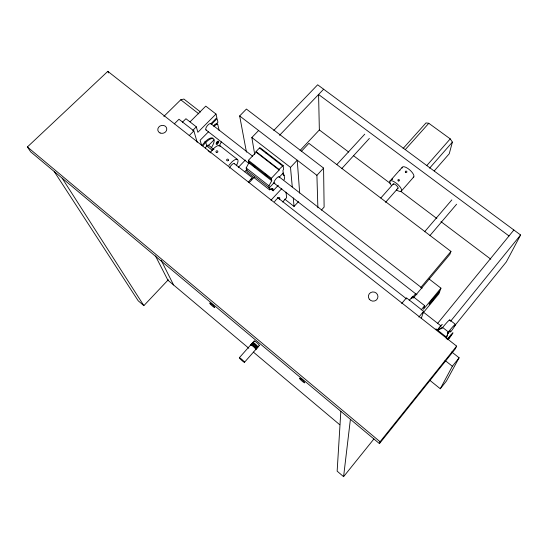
<?xml version="1.0" encoding="UTF-8"?>
<svg xmlns="http://www.w3.org/2000/svg" width="548" height="548" viewBox="0 0 548 548"><rect width="100%" height="100%" fill="white"/><g stroke="black" fill="none" stroke-linecap="round" stroke-linejoin="round"><path stroke-width="0.82" d="M340.835 411.315L337.15 471.15L343.589 476.664L373.9 438.975M434.29 297.619L434.071 298.256A4.233 0.432 -52.2 0 1 429.851 303.75A4.233 0.432 -52.2 0 1 430.557 301.743A4.233 0.432 -52.2 0 1 434.29 297.619L440.044 290.666L440.948 288.159L429.18 279.042M343.589 476.664L350.405 419.316M401.465 190.944L413.781 176.936L413.959 176.141A7.549 2.774 41.3 0 0 409.411 169.647L407.849 168.476A7.549 2.774 41.3 0 0 402.211 167.298L389.84 181.224L389.977 183.066A7.597 2.651 41.4 0 0 391.621 185.697M257.916 346.953L255.704 349.329L257.916 346.953L255.779 344.555L253.012 342.527L250.957 345.199M402.054 168.106L402.211 167.298M403.075 148.529L425.995 122.923L428.796 123.286L450.237 138.87L452.395 142.124L449.25 153.741L434.242 170.935M412.26 297.859L412.692 296.297L424.666 305.668L423.474 309.291L440.948 288.159M392.717 178.381L391.758 179.456L392.073 179.285M379.449 443.62L380.065 441.743L456.642 346.131L107.833 71.336L27.4 146.96L30.688 151.844L379.449 443.62L455.148 349.055L456.642 346.131M421.261 318.498L423.638 311.326L406.452 297.831L401.684 303.524M446.298 338.116L448.367 331.965A14.234 0.959 -52.1 0 1 455.402 324.354L449.812 319.964M446.312 337.945L448.367 331.965L442.647 327.464L437.578 330.273M301.256 151.467L308.88 143.35L450.956 251.416L449.963 254.224L413.302 298.057M446.188 338.945L446.86 337.472L435.9 328.841M400.061 170.181L399.362 170.661M219.077 146.295L221.324 141.85M397.266 188.306L398.012 188.231L398.122 187.574L396.499 185.334L394.019 183.847L393.286 183.929L393.183 184.594M278.329 185.231L273.123 190.8L272.794 188.437L269.554 189.834L246.99 172.12L246.182 167.969L248.854 162.9L248.374 160.331L256.163 152.207L256.053 151.556L259.43 148.035L260.17 147.775L283.145 165.558L283.556 169.359L282.932 170.483L283.48 175.435L284.179 175.148L284.57 178.785L283.967 179.881M273.801 130.438L317.655 84.789L520.6 234.982L506.331 261.896L454.141 326.437M429.653 380.182L440.297 388.751L452.367 366.263L459.114 357.789L451.737 351.953M459.114 357.789L446.421 381.038L440.297 388.751M269.554 189.834L268.958 185.827L271.726 180.772L271.376 178.292L248.374 160.331M392.656 178.511L392.327 178.997M447.332 339.719L451.73 334.369L448.141 339.349M248.47 182.08L251.498 178.326M438.366 328.971L440.941 326.053M228.852 165.414L231.941 161.92A9.035 3.124 -51.5 0 1 237.585 159.53A9.035 3.124 -51.5 0 1 236.222 165.804M447.346 333.232L448.367 331.965M441.62 328.731L442.647 327.464A14.214 1.062 -52.1 0 1 449.675 320.587M450.545 321.292L520.6 234.982M437.647 323.368L513.866 230.002M434.071 298.256L439.804 291.31L438.914 293.769L422.816 313.264M418.884 317.08L423.638 311.326M421.159 309.901L424.666 305.668M409.185 300.496L412.692 296.297M411.432 298.708L415.822 293.454M420.768 287.542L450.956 251.416M429.988 235.524L456.594 204.233M424.597 231.783L451.833 199.897M429.598 168.161L452.395 142.124M426.796 165.565L450.237 138.87M255.923 349.213L255.457 348.514L257.45 346.254M255.772 348.925L257.766 346.665M244.47 362.317A3.439 0.404 41.7 0 0 240.976 358.693A3.439 0.404 41.7 0 0 240.298 359.022A3.439 0.404 41.7 0 0 244.47 362.317L259.142 345.678M385.566 202.335L397.985 188.259M253.012 342.527L250.806 344.911L251.368 344.952L253.368 342.699M251.368 344.952L251.861 345.267L253.854 343.007M251.861 345.267L252.45 345.699L254.45 343.445M252.45 345.699L253.108 346.233L255.108 343.973M255.457 348.514L253.779 346.816L255.779 344.555M254.423 347.418L256.423 345.158M254.998 347.994L256.991 345.74M239.36 357.707L254.073 341.103M380.812 198.013L393.259 183.957M405.26 149.625L428.796 123.286M321.368 210.124L324.121 207.082L323.58 168.085L246.415 109.066L239.661 115.943L246.442 152.125M341.685 168.702L369.386 138.411M336.972 164.414L364.735 134.178M284.761 199.164L294.057 206.452L298.509 201.623M317.881 207.788L316.908 175.326L323.58 168.085M282.638 202.006L286.611 197.718L286.008 192.108M271 200.164L281.816 188.567M300.051 150.481L319.354 129.951L318.58 94.489L509.003 235.962M273.966 182.827L269.26 187.841L246.586 170.058M279.274 177.168L283.206 172.976M292.276 186.923L290.502 167.393L297.235 160.201L299.674 193.067M271.376 178.292L279.138 170.044L279.062 169.414L283.145 165.558M54.225 171.531L138.192 300.79L143.857 305.64L168.359 279.706M249.148 182.662L254.443 177.079M244.675 171.798L247.038 169.325M279.555 135.308L323.628 89.214M238.243 167.455L245.353 160.05M254.704 154.392L251.84 137.521L258.622 130.513M216.659 142.836L217.905 141.562M214.076 139.836L208.651 145.357L213.967 149.536M206.343 130.04A3.946 1.541 -51.9 0 1 206.973 126.177A3.946 1.541 -51.9 0 1 210.905 123.725L216.871 117.71L216.008 114.046L205.774 106.134L190.04 121.834M211.138 124.663L217.09 118.656L217.94 122.252L213.782 126.451M208.439 131.849L200.13 140.254L201.596 145.405M216.008 114.046L197.869 132.294L196.314 126.835L185.95 118.717L182.381 122.259M192.752 130.403L196.314 126.835M189.218 135.575L193.862 130.917L178.984 119.245L174.339 123.855M163.859 116.423L180.758 99.791L183.895 99.058L200.595 112.039M437.879 330.348L442.647 327.464M214.727 124.369L216.987 123.718L217.693 124.266L219.221 130.684M213.926 125.348L217.693 124.266M257.334 346.911L257.69 347.076M319.354 129.951L348.727 152.091M353.508 155.694L390.395 183.505M400.643 191.231L436.845 218.522M440.948 221.611L490.809 259.204M239.661 115.943L316.908 175.326M251.84 137.521L290.502 167.393M259.43 148.035L282.426 165.845M256.053 151.556L279.062 169.414M256.163 152.207L279.138 170.044M282.857 174.12L284.179 175.148M180.758 99.791L198.869 113.888M210.87 123.697L252.717 156.276M279.042 176.771L422.145 288.166M248.614 161.619L252.717 164.825M255.156 166.729L264.944 174.374M267.397 176.292L271.555 179.532M248.854 162.9L271.726 180.772M205.925 129.855L249.073 163.578M274.021 183.08L416.946 294.803M219.652 145.535L237.25 159.317M246.182 167.969L268.958 185.827M271.801 188.711L272.959 189.622M270.493 188.738L273.123 190.8M234.256 163.557L252.429 177.833M277.343 197.403L406.623 298.934M423.453 312.155L440.962 325.909M204.87 141.692L205.801 142.432L206.767 145.953L212.768 150.673M208.103 150.707L210.768 152.803M445.003 360.406L452.367 366.263M27.4 146.96L380.065 441.743M248.806 348.254L167.894 280.199L155.461 255.95M253.388 352.104L339.753 424.741M253.108 346.233L253.779 346.816M62.15 178.169L143.857 305.64M161.167 260.286L173.565 284.967M107.833 71.336L108.497 72.911M193.862 130.917L197.177 142.274M217.179 141.795L217.282 142.199M220.399 146.645L220.282 146.124A8.98 3.309 -51.5 0 0 214.241 148.015L212.638 149.638A8.98 3.309 -51.5 0 0 210.274 152.762M293.283 197.965L294.057 206.452M254.683 341.767A3.418 0.473 41.7 0 1 254.943 341.178A3.418 0.473 41.7 0 1 258.238 343.939A3.418 0.473 41.7 0 1 259.108 345.473M455.402 324.354A14.234 0.959 -52.1 0 1 450.634 332.013M447.463 339.26A6.103 0.39 -52.1 0 1 452.97 332.752A6.103 0.39 -52.1 0 1 448.134 339.582M437.763 329.492A6.083 0.473 -52.1 0 1 442.339 324.491M447.826 333.568A6.103 0.411 -52.1 0 1 449.908 331.917M265.938 153.002A1.63 0.459 43.6 0 1 266.239 153.296M274.891 183.142A4.035 1.219 -52 0 1 274.322 181.381A4.035 1.219 -52 0 1 277.555 177.319A4.035 1.219 -52 0 1 279.233 177.689M216.768 142.364A0.925 0.343 -51.7 0 1 217.809 141.453A0.925 0.343 -51.7 0 1 217.44 142.549A0.925 0.343 -51.7 0 1 216.652 142.713M212.487 138.233A10.371 3.939 -51.4 0 1 212.686 138.754M211.124 148.008A10.378 3.925 -51.4 0 0 213.713 139.082A10.378 3.925 -51.4 0 0 206.254 141.973L205.356 142.884A10.378 3.925 -51.4 0 0 202.89 145.939M205.445 148.618A2.356 0.891 -51.4 0 1 207.192 145.569A2.356 0.891 -51.4 0 1 208.576 146.09M202.034 145.535A10.467 3.966 -51.4 0 1 212.898 138.274M218.097 141.062A1.85 0.692 -51.7 0 1 217.515 142.603A1.85 0.692 -51.7 0 1 216.104 143.816M229.537 168.078A3.802 1.315 -51.5 0 1 232.242 164.345A3.802 1.315 -51.5 0 1 234.489 163.921M274.555 201.719A5.062 1.459 -51.7 0 1 278.624 197.698A5.062 1.459 -51.7 0 1 279.459 199.479M250.95 179.504A1.925 0.623 -51.6 0 1 252.238 178.148M413.781 176.936A7.549 2.774 41.3 0 1 413.213 177.394M396.389 189.93A7.597 2.651 41.4 0 0 401.615 190.444A7.597 2.651 41.4 0 0 396.978 183.703L393.875 181.58A7.597 2.651 41.4 0 0 389.84 181.224M228.413 160.338L228.269 160.523A0.966 0.863 -9.7 0 1 226.673 160.338A0.966 0.863 -9.7 0 1 227.591 159.105A0.966 0.863 -9.7 0 1 228.413 160.338M398.355 180.936L398.177 180.833A0.808 0.733 10 0 1 398.307 179.6A0.808 0.733 10 0 1 399.471 180.271A0.808 0.733 10 0 1 398.355 180.936M265.157 174.833A1.637 0.438 43.2 0 0 267.28 176.49A1.637 0.438 43.2 0 0 266.075 174.661A1.637 0.438 43.2 0 0 265.157 174.833M252.943 165.284A1.637 0.438 43.5 0 0 255.053 166.935A1.637 0.438 43.5 0 0 253.82 165.092A1.637 0.438 43.5 0 0 252.943 165.284M217.398 143.994A1.85 0.692 -51.7 0 0 218.686 141.432A1.85 0.692 -51.7 0 0 216.501 143.199A1.85 0.692 -51.7 0 0 217.398 143.994M216.467 152.433A0.959 0.856 -10.3 0 0 217.864 151.577A0.959 0.856 -10.3 0 0 216.392 150.947A0.959 0.856 -10.3 0 0 216.467 152.433M369.29 299.201A4.802 4.603 10.9 0 0 377.551 298.475A4.802 4.603 10.9 0 0 372.654 291.954A4.802 4.603 10.9 0 0 369.29 299.201M160.126 133A4.542 3.98 -14.5 0 0 166.791 128.999A4.542 3.98 -14.5 0 0 159.934 126.067A4.542 3.98 -14.5 0 0 160.126 133M300.318 379.463A3.494 0.493 41.2 0 0 304.709 382.846A3.494 0.493 41.2 0 0 301.366 379.257A3.494 0.493 41.2 0 0 300.318 379.463M210.247 303.921A3.384 0.466 42.2 0 0 214.576 307.544A3.384 0.466 42.2 0 0 211.843 304.311A3.384 0.466 42.2 0 0 210.247 303.921M405.465 172.236A0.801 0.733 10.5 0 0 406.835 172.127A0.801 0.733 10.5 0 0 406.006 171.086A0.801 0.733 10.5 0 0 405.465 172.236"/></g></svg>
